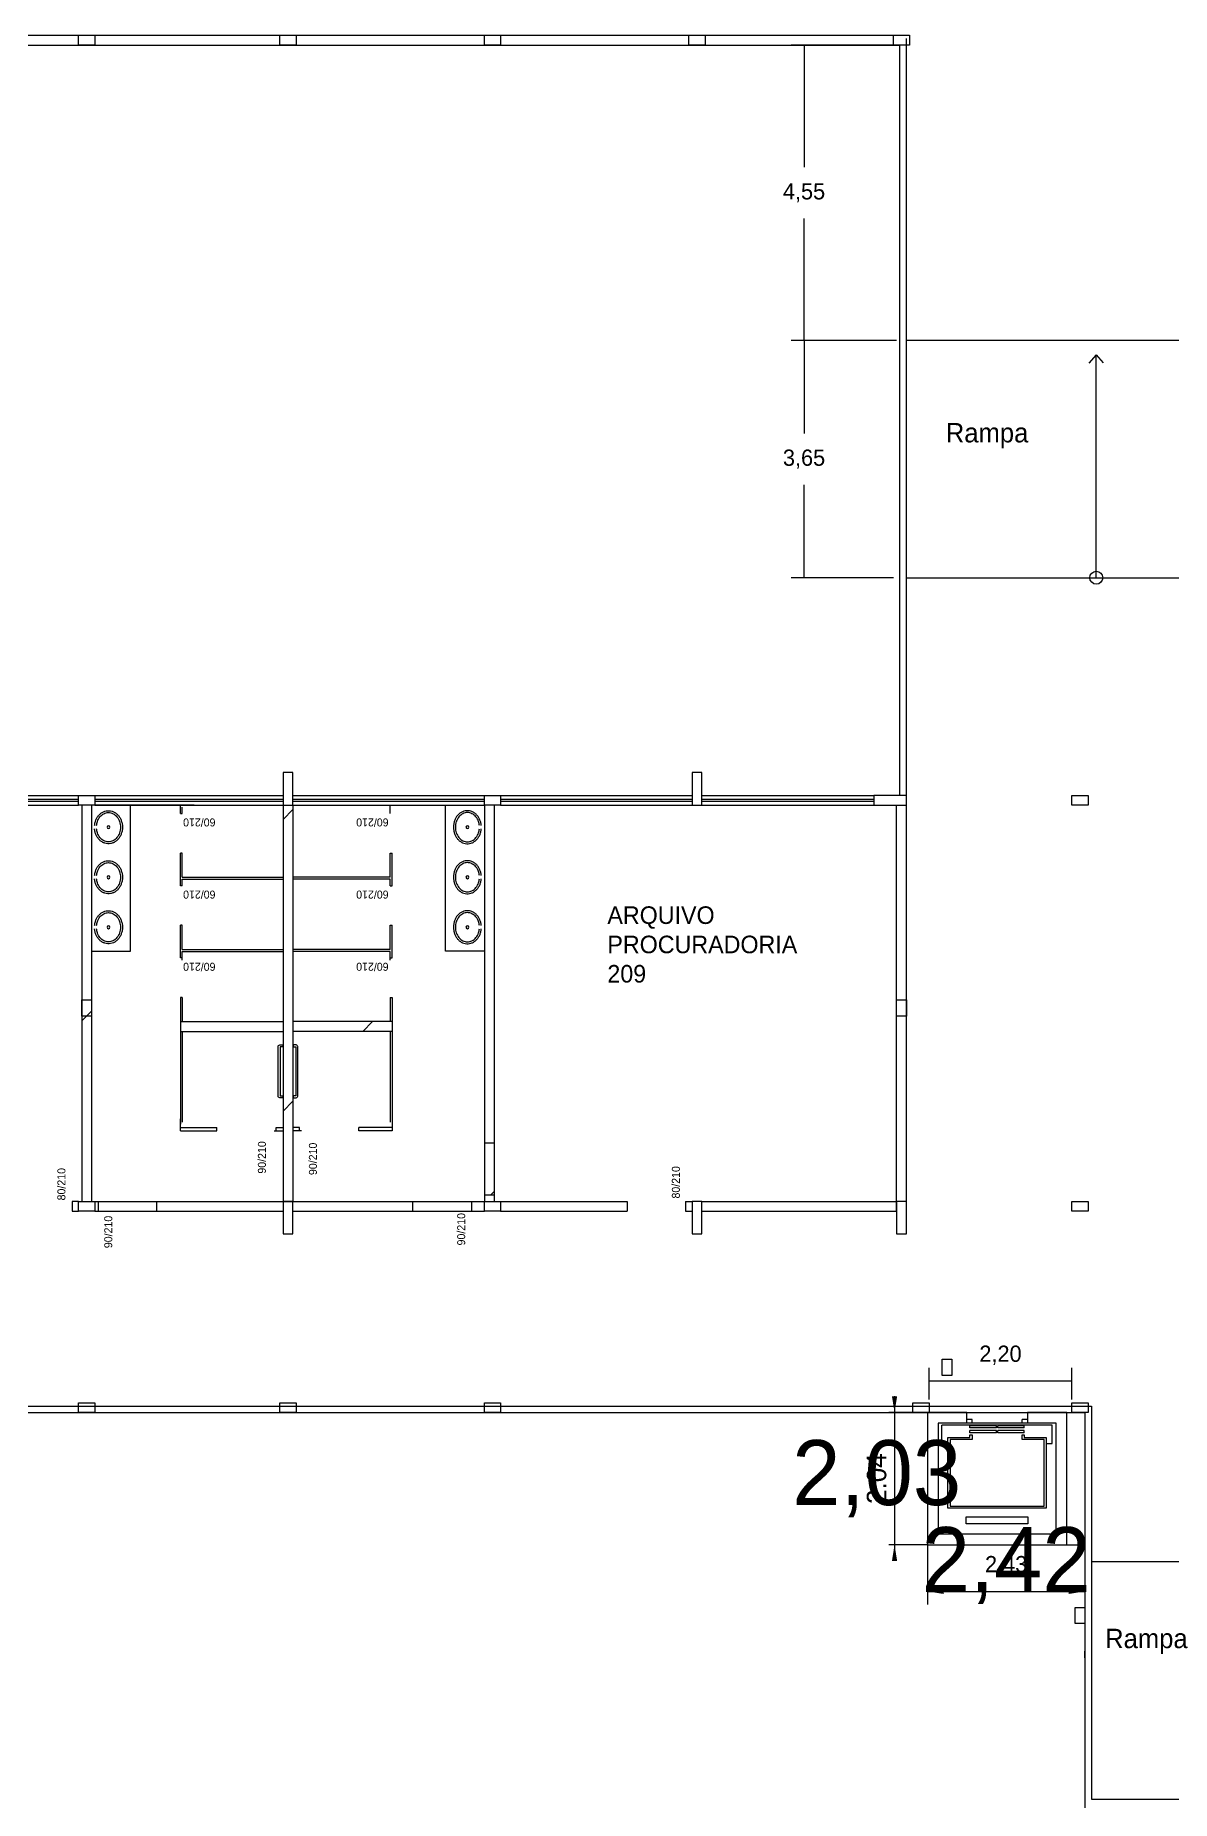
# Model space of a CAD drawing. Header units: metres. Extents: x -999 to 3200, y -1400 to 5056.
# Drawn here: x 1469.2 to 1486.7, y 4632.43 to 4659.61 of the extents above; entities that cross this region are included whole.
import ezdxf

# ---------------------------------------------------------------- set-up
doc = ezdxf.new("R2010")
doc.units = ezdxf.units.M
for name, color, linetype, true_color in [('.5', 7, 'Continuous', 0x000005), ('0.8', 7, 'Continuous', 0x000008), ('02', 7, 'Continuous', 0x000002), ('1', 7, 'Continuous', 0x000001), ('Block1', 7, 'Continuous', 0x000001), ('Block2', 7, 'Continuous', 0x000002), ('COTAS', 7, 'Continuous', 0x000008), ('Layer1', 7, 'Continuous', 0x000001), ('Vão', 7, 'Continuous', 0x000002)]:
    doc.layers.add(name, color=color, linetype=linetype, true_color=true_color)

# ---------------------------------------------------------------- blocks, each defined once
blk = doc.blocks.new('_CLOSEDFILLED')
at = {"color": 0, "linetype": 'BYBLOCK'}
blk.add_solid([(-1, 0.16), (0, 0), (-1, -0.16)], dxfattribs=at)

msp = doc.modelspace()

# ---------------------------------------------------------------- hatches: boundary and pattern name
h = msp.add_hatch()
h.set_pattern_fill('ANSI31')
h.paths.add_polyline_path([(1470.067, 4641.657), (1469.917, 4641.657), (1469.917, 4647.807), (1470.067, 4647.807), (1470.067, 4641.657)])
h = msp.add_hatch()
h.set_pattern_fill('ANSI31')
h.paths.add_polyline_path([(1473.167, 4641.657), (1473.017, 4641.657), (1473.017, 4647.807), (1473.167, 4647.807), (1473.167, 4641.657)])
h = msp.add_hatch()
h.set_pattern_fill('ANSI31')
h.paths.add_polyline_path([(1476.267, 4642.557), (1476.117, 4642.557), (1476.117, 4641.757), (1476.267, 4641.757), (1476.267, 4642.557)])
at = {"layer": '02'}
h = msp.add_hatch(dxfattribs=at)
h.set_pattern_fill('ANSI31', color=2)
h.paths.add_polyline_path([(1471.435, 4644.424), (1472.965, 4644.424), (1472.965, 4644.274), (1471.435, 4644.274), (1471.435, 4644.424)])
h = msp.add_hatch(dxfattribs=at)
h.set_pattern_fill('ANSI31', color=2)
h.paths.add_polyline_path([(1473.167, 4644.424), (1474.697, 4644.424), (1474.697, 4644.274), (1473.167, 4644.274), (1473.167, 4644.424)])

# ---------------------------------------------------------------- linework, layer by layer
at = {"layer": '.5', "color": 5}
msp.add_line((1482.717, 4638.407), (1482.967, 4638.407), dxfattribs=at)
for points in [[(1470.117, 4659.457), (1469.867, 4659.457), (1469.867, 4659.607), (1470.117, 4659.607), (1470.117, 4659.457)], [(1473.217, 4659.457), (1472.967, 4659.457), (1472.967, 4659.607), (1473.217, 4659.607), (1473.217, 4659.457)], [(1476.367, 4659.457), (1476.117, 4659.457), (1476.117, 4659.607), (1476.367, 4659.607), (1476.367, 4659.457)], [(1479.517, 4659.457), (1479.267, 4659.457), (1479.267, 4659.607), (1479.517, 4659.607), (1479.517, 4659.457)], [(1482.667, 4659.457), (1482.417, 4659.457), (1482.417, 4659.607), (1482.667, 4659.607), (1482.667, 4659.457)], [(1473.167, 4647.757), (1473.167, 4648.257), (1473.017, 4648.257), (1473.017, 4647.757), (1473.167, 4647.757)], [(1479.467, 4647.757), (1479.467, 4648.257), (1479.317, 4648.257), (1479.317, 4647.757), (1479.467, 4647.757)], [(1470.117, 4647.757), (1469.867, 4647.757), (1469.867, 4647.907), (1470.117, 4647.907), (1470.117, 4647.757)], [(1470.117, 4647.757), (1469.867, 4647.757), (1469.867, 4647.907), (1470.117, 4647.907), (1470.117, 4647.757)], [(1476.367, 4647.757), (1476.117, 4647.757), (1476.117, 4647.907), (1476.367, 4647.907), (1476.367, 4647.757)], [(1476.367, 4647.757), (1476.117, 4647.757), (1476.117, 4647.907), (1476.367, 4647.907), (1476.367, 4647.757)], [(1482.617, 4647.907), (1482.117, 4647.907), (1482.117, 4647.757), (1482.617, 4647.757), (1482.617, 4647.907)], [(1485.417, 4647.757), (1485.167, 4647.757), (1485.167, 4647.907), (1485.417, 4647.907), (1485.417, 4647.757)], [(1485.417, 4647.757), (1485.167, 4647.757), (1485.167, 4647.907), (1485.417, 4647.907), (1485.417, 4647.757)], [(1469.917, 4644.507), (1469.917, 4644.757), (1470.067, 4644.757), (1470.067, 4644.507), (1469.917, 4644.507)], [(1469.917, 4644.507), (1469.917, 4644.757), (1470.067, 4644.757), (1470.067, 4644.507), (1469.917, 4644.507)], [(1482.467, 4644.507), (1482.467, 4644.757), (1482.617, 4644.757), (1482.617, 4644.507), (1482.467, 4644.507)], [(1470.117, 4641.507), (1469.867, 4641.507), (1469.867, 4641.657), (1470.117, 4641.657), (1470.117, 4641.507)], [(1473.167, 4641.157), (1473.167, 4641.657), (1473.017, 4641.657), (1473.017, 4641.157), (1473.167, 4641.157)], [(1473.167, 4641.157), (1473.167, 4641.657), (1473.017, 4641.657), (1473.017, 4641.157), (1473.167, 4641.157)], [(1476.367, 4641.507), (1476.117, 4641.507), (1476.117, 4641.657), (1476.367, 4641.657), (1476.367, 4641.507)], [(1479.467, 4641.157), (1479.467, 4641.657), (1479.317, 4641.657), (1479.317, 4641.157), (1479.467, 4641.157)], [(1482.617, 4641.157), (1482.617, 4641.657), (1482.467, 4641.657), (1482.467, 4641.157), (1482.617, 4641.157)], [(1485.417, 4641.507), (1485.167, 4641.507), (1485.167, 4641.657), (1485.417, 4641.657), (1485.417, 4641.507)], [(1470.117, 4638.407), (1469.867, 4638.407), (1469.867, 4638.557), (1470.117, 4638.557), (1470.117, 4638.407)], [(1473.217, 4638.407), (1472.967, 4638.407), (1472.967, 4638.557), (1473.217, 4638.557), (1473.217, 4638.407)], [(1476.367, 4638.407), (1476.117, 4638.407), (1476.117, 4638.557), (1476.367, 4638.557), (1476.367, 4638.407)], [(1482.717, 4638.407), (1482.717, 4638.557), (1482.967, 4638.557), (1482.967, 4638.407)], [(1485.417, 4638.407), (1485.167, 4638.407), (1485.167, 4638.557), (1485.417, 4638.557), (1485.417, 4638.407)], [(1485.417, 4638.407), (1485.167, 4638.407), (1485.167, 4638.557), (1485.417, 4638.557), (1485.417, 4638.407)]]:
    msp.add_lwpolyline(points, dxfattribs=at)
at = {"color": 7}
for p, q in [((1449.667, 4659.457), (1482.517, 4659.457)), ((1482.517, 4647.907), (1482.517, 4659.457)), ((1482.617, 4647.907), (1482.617, 4659.557)), ((1485.542, 4654.687), (1485.428, 4654.562)), ((1485.542, 4651.257), (1485.542, 4654.687)), ((1485.542, 4654.687), (1485.65, 4654.564)), ((1473.017, 4647.757), (1473.017, 4641.657)), ((1473.017, 4647.757), (1473.017, 4641.657)), ((1473.167, 4647.757), (1473.167, 4641.657)), ((1473.167, 4647.757), (1473.167, 4641.657)), ((1482.467, 4641.507), (1482.467, 4647.757)), ((1482.617, 4641.507), (1482.617, 4647.907)), ((1476.117, 4642.557), (1476.267, 4642.557)), ((1469.867, 4641.657), (1469.917, 4641.657)), ((1470.117, 4641.657), (1472.067, 4641.657)), ((1470.117, 4641.657), (1470.167, 4641.657)), ((1470.117, 4641.507), (1470.267, 4641.507)), ((1470.117, 4641.507), (1470.167, 4641.507)), ((1470.267, 4641.507), (1472.042, 4641.507)), ((1471.067, 4641.657), (1475.017, 4641.657)), ((1471.067, 4641.507), (1473.017, 4641.507)), ((1473.167, 4641.507), (1475.017, 4641.507)), ((1474.217, 4641.657), (1476.117, 4641.657)), ((1474.242, 4641.507), (1476.117, 4641.507)), ((1475.917, 4641.657), (1475.917, 4641.507)), ((1475.917, 4641.507), (1476.117, 4641.507)), ((1475.967, 4641.657), (1478.317, 4641.657)), ((1476.117, 4641.757), (1476.267, 4641.757)), ((1476.367, 4641.507), (1478.317, 4641.507)), ((1478.317, 4641.657), (1478.317, 4641.507)), ((1479.217, 4641.657), (1479.317, 4641.657)), ((1479.217, 4641.657), (1479.217, 4641.507)), ((1479.217, 4641.507), (1479.317, 4641.507)), ((1479.467, 4641.657), (1482.467, 4641.657)), ((1479.467, 4641.507), (1482.467, 4641.507)), ((1482.435, 4638.657), (1482.435, 4638.358)), ((1447.967, 4638.407), (1485.367, 4638.407)), ((1482.942, 4638.407), (1482.435, 4638.407)), ((1482.967, 4638.407), (1485.367, 4638.407)), ((1482.435, 4636.42), (1482.435, 4636.122)), ((1482.942, 4636.372), (1482.435, 4636.372)), ((1485.087, 4636.372), (1485.367, 4636.372)), ((1485.367, 4634.632), (1485.367, 4634.732))]:
    msp.add_line(p, q, dxfattribs=at)
at = {"color": 6}
for p, q in [((1482.585, 4638.407), (1482.345, 4638.407)), ((1482.435, 4638.407), (1482.435, 4636.372)), ((1482.585, 4636.372), (1482.345, 4636.372))]:
    msp.add_line(p, q, dxfattribs=at)
at = {"color": 1}
for p, q in [((1482.942, 4636.372), (1482.942, 4635.654)), ((1485.367, 4636.372), (1485.367, 4635.654))]:
    msp.add_line(p, q, dxfattribs=at)
at = {"color": 7}
for points in [[(1449.667, 4659.607), (1482.617, 4659.607)], [(1469.867, 4641.657), (1469.767, 4641.657), (1469.767, 4641.507), (1469.867, 4641.507)], [(1447.967, 4638.507), (1485.467, 4638.507), (1485.467, 4632.457)], [(1447.967, 4638.407), (1485.367, 4638.407), (1485.367, 4632.307)]]:
    msp.add_lwpolyline(points, dxfattribs=at)
msp.add_circle((1485.542, 4651.257), 0.0992, dxfattribs=at)
at = {"layer": '0.8', "color": 8}
for p, q in [((1469.917, 4647.751), (1469.917, 4641.651)), ((1471.649, 4647.757), (1470.067, 4647.757)), ((1470.067, 4647.751), (1470.067, 4641.651)), ((1470.067, 4647.751), (1470.067, 4641.651)), ((1470.667, 4645.508), (1470.667, 4647.757)), ((1471.435, 4647.627), (1471.435, 4647.757)), ((1471.649, 4647.757), (1476.126, 4647.757)), ((1474.667, 4647.627), (1474.667, 4647.757)), ((1475.517, 4645.508), (1475.517, 4647.757)), ((1476.117, 4647.757), (1476.117, 4641.657)), ((1476.117, 4647.757), (1476.117, 4641.657)), ((1476.117, 4647.757), (1476.117, 4641.657)), ((1476.117, 4647.757), (1476.117, 4641.657)), ((1476.267, 4647.757), (1476.267, 4644.557)), ((1471.435, 4647.627), (1471.465, 4647.627)), ((1471.465, 4647.627), (1471.465, 4647.727)), ((1471.435, 4646.516), (1471.435, 4647.018)), ((1471.465, 4647.018), (1471.435, 4647.018)), ((1471.465, 4646.646), (1471.465, 4647.018)), ((1474.667, 4646.646), (1474.667, 4647.018)), ((1474.667, 4647.018), (1474.697, 4647.018)), ((1474.697, 4646.516), (1474.697, 4647.018)), ((1471.465, 4646.516), (1471.435, 4646.516)), ((1471.465, 4646.516), (1471.435, 4646.516)), ((1471.465, 4646.646), (1473.017, 4646.646)), ((1471.465, 4646.616), (1473.017, 4646.616)), ((1471.465, 4646.516), (1471.465, 4646.616)), ((1474.667, 4646.646), (1473.167, 4646.646)), ((1474.667, 4646.616), (1473.167, 4646.616)), ((1474.667, 4646.516), (1474.667, 4646.616)), ((1474.667, 4646.516), (1474.697, 4646.516)), ((1474.667, 4646.516), (1474.697, 4646.516)), ((1471.435, 4645.405), (1471.435, 4645.907)), ((1471.465, 4645.907), (1471.435, 4645.907)), ((1471.465, 4645.535), (1471.465, 4645.907)), ((1474.667, 4645.535), (1474.667, 4645.907)), ((1474.667, 4645.907), (1474.697, 4645.907)), ((1474.697, 4645.405), (1474.697, 4645.907)), ((1470.067, 4645.508), (1470.667, 4645.508)), ((1471.465, 4645.405), (1471.435, 4645.405)), ((1471.465, 4645.405), (1471.435, 4645.405)), ((1471.465, 4645.535), (1473.017, 4645.535)), ((1471.465, 4645.505), (1473.017, 4645.505)), ((1471.465, 4645.369), (1471.465, 4645.505)), ((1474.667, 4645.535), (1473.167, 4645.535)), ((1474.667, 4645.505), (1473.167, 4645.505)), ((1474.667, 4645.369), (1474.667, 4645.505)), ((1474.667, 4645.405), (1474.697, 4645.405)), ((1474.667, 4645.405), (1474.697, 4645.405)), ((1476.117, 4645.508), (1475.517, 4645.508)), ((1471.435, 4644.796), (1471.435, 4644.274)), ((1471.465, 4644.796), (1471.435, 4644.796)), ((1471.465, 4644.796), (1471.465, 4644.424)), ((1474.667, 4644.796), (1474.667, 4644.424)), ((1474.667, 4644.796), (1474.697, 4644.796)), ((1474.697, 4644.796), (1474.697, 4644.424)), ((1476.267, 4644.557), (1476.267, 4641.657)), ((1471.435, 4644.424), (1473.017, 4644.424)), ((1471.435, 4644.274), (1473.017, 4644.274)), ((1471.435, 4644.274), (1471.435, 4642.844)), ((1471.465, 4644.274), (1471.465, 4642.874)), ((1474.697, 4644.424), (1473.167, 4644.424)), ((1474.697, 4644.274), (1473.167, 4644.274)), ((1474.667, 4644.424), (1474.497, 4644.424)), ((1474.667, 4644.274), (1474.667, 4642.874)), ((1474.697, 4644.424), (1474.697, 4644.274)), ((1474.697, 4644.274), (1474.697, 4642.844)), ((1471.434, 4642.926), (1471.434, 4642.744)), ((1474.698, 4642.926), (1474.698, 4642.744)), ((1471.435, 4642.794), (1471.998, 4642.794)), ((1471.435, 4642.744), (1471.998, 4642.744)), ((1471.998, 4642.744), (1471.998, 4642.794)), ((1472.881, 4642.744), (1473.017, 4642.744)), ((1472.911, 4642.794), (1473.017, 4642.794)), ((1472.911, 4642.744), (1472.911, 4642.794)), ((1473.272, 4642.794), (1473.167, 4642.794)), ((1473.303, 4642.744), (1473.167, 4642.744)), ((1473.272, 4642.744), (1473.272, 4642.794)), ((1474.697, 4642.794), (1474.186, 4642.794)), ((1474.186, 4642.744), (1474.186, 4642.794)), ((1474.697, 4642.744), (1474.186, 4642.744))]:
    msp.add_line(p, q, dxfattribs=at)
for points in [[(1473.011, 4643.283), (1473.011, 4643.253), (1472.967, 4643.253, -0.414214), (1472.941, 4643.278), (1472.941, 4644.039, -0.414214), (1472.967, 4644.065), (1473.011, 4644.065), (1473.011, 4644.034), (1472.972, 4644.034), (1472.972, 4643.283)], [(1473.172, 4643.283), (1473.172, 4643.253), (1473.217, 4643.253, 0.414214), (1473.242, 4643.278), (1473.242, 4644.039, 0.414214), (1473.217, 4644.065), (1473.172, 4644.065), (1473.172, 4644.034), (1473.212, 4644.034), (1473.212, 4643.283)]]:
    msp.add_lwpolyline(points, format="xyb", close=True, dxfattribs=at)
for centre, start, end in [((1470.328, 4647.417), 90, 270), ((1470.328, 4647.417), 270, 90), ((1475.856, 4647.417), 90, 270), ((1475.856, 4647.417), 270, 90), ((1470.328, 4646.647), 90, 270), ((1470.328, 4646.647), 270, 90), ((1475.856, 4646.647), 90, 270), ((1475.856, 4646.647), 270, 90), ((1470.328, 4645.877), 90, 270), ((1470.328, 4645.877), 270, 90), ((1475.856, 4645.877), 90, 270), ((1475.856, 4645.877), 270, 90)]:
    msp.add_arc(centre, 0.0225, start, end, dxfattribs=at)
for points, knots in [([(1470.114, 4647.442), (1470.115, 4647.459), (1470.121, 4647.492), (1470.137, 4647.539), (1470.161, 4647.581), (1470.193, 4647.618), (1470.23, 4647.646), (1470.272, 4647.665), (1470.316, 4647.673), (1470.362, 4647.67), (1470.405, 4647.657), (1470.445, 4647.633), (1470.479, 4647.6), (1470.507, 4647.561), (1470.527, 4647.516), (1470.54, 4647.467), (1470.543, 4647.434), (1470.543, 4647.417)], [0, 0, 0, 0, 50.195627, 99.789639, 148.397448, 195.854621, 242.191572, 287.626667, 332.52436, 377.31117, 422.437916, 468.293991, 515.191967, 563.243734, 612.390261, 662.376552, 712.82374, 712.82374, 712.82374, 712.82374]), ([(1470.144, 4647.443), (1470.146, 4647.463), (1470.156, 4647.511), (1470.191, 4647.578), (1470.253, 4647.629), (1470.328, 4647.648), (1470.402, 4647.629), (1470.464, 4647.578), (1470.503, 4647.503), (1470.513, 4647.446), (1470.513, 4647.417)], [0, 0, 0, 0, 61.721882, 145.007861, 222.345362, 295.184039, 368.022717, 445.360217, 528.646197, 615.893949, 615.893949, 615.893949, 615.893949]), ([(1476.07, 4647.442), (1476.068, 4647.459), (1476.063, 4647.492), (1476.046, 4647.539), (1476.022, 4647.581), (1475.991, 4647.618), (1475.954, 4647.646), (1475.912, 4647.665), (1475.867, 4647.673), (1475.822, 4647.67), (1475.778, 4647.657), (1475.739, 4647.633), (1475.704, 4647.6), (1475.676, 4647.561), (1475.656, 4647.516), (1475.644, 4647.467), (1475.641, 4647.434), (1475.641, 4647.417)], [0, 0, 0, 0, 50.195627, 99.789639, 148.397448, 195.854621, 242.191572, 287.626667, 332.52436, 377.31117, 422.437916, 468.293991, 515.191967, 563.243734, 612.390261, 662.376552, 712.82374, 712.82374, 712.82374, 712.82374]), ([(1476.04, 4647.443), (1476.038, 4647.463), (1476.028, 4647.511), (1475.992, 4647.578), (1475.931, 4647.629), (1475.856, 4647.648), (1475.781, 4647.629), (1475.72, 4647.578), (1475.68, 4647.503), (1475.671, 4647.446), (1475.671, 4647.417)], [0, 0, 0, 0, 61.721882, 145.007861, 222.345362, 295.184039, 368.022717, 445.360217, 528.646197, 615.893949, 615.893949, 615.893949, 615.893949]), ([(1470.543, 4647.417), (1470.543, 4647.4), (1470.54, 4647.366), (1470.527, 4647.318), (1470.507, 4647.273), (1470.479, 4647.233), (1470.445, 4647.201), (1470.405, 4647.177), (1470.361, 4647.163), (1470.316, 4647.16), (1470.271, 4647.169), (1470.229, 4647.188), (1470.192, 4647.216), (1470.161, 4647.253), (1470.137, 4647.295), (1470.12, 4647.342), (1470.115, 4647.375), (1470.114, 4647.392)], [0, 0, 0, 0, 50.51348, 100.564433, 149.772583, 197.882464, 244.83571, 290.745825, 335.927652, 380.772698, 425.733775, 471.238267, 517.651288, 565.189014, 613.879552, 663.554408, 713.823221, 713.823221, 713.823221, 713.823221]), ([(1470.513, 4647.417), (1470.513, 4647.388), (1470.503, 4647.33), (1470.464, 4647.256), (1470.402, 4647.204), (1470.328, 4647.186), (1470.253, 4647.204), (1470.191, 4647.256), (1470.156, 4647.323), (1470.146, 4647.371), (1470.144, 4647.392)], [0, 0, 0, 0, 87.247753, 170.533732, 247.871233, 320.70991, 393.548588, 470.886088, 554.172068, 616.891744, 616.891744, 616.891744, 616.891744]), ([(1475.641, 4647.417), (1475.641, 4647.4), (1475.644, 4647.366), (1475.656, 4647.318), (1475.677, 4647.273), (1475.704, 4647.233), (1475.739, 4647.201), (1475.779, 4647.177), (1475.822, 4647.163), (1475.868, 4647.16), (1475.912, 4647.169), (1475.954, 4647.188), (1475.991, 4647.216), (1476.023, 4647.253), (1476.047, 4647.295), (1476.063, 4647.342), (1476.068, 4647.375), (1476.07, 4647.392)], [0, 0, 0, 0, 50.51348, 100.564433, 149.772583, 197.882464, 244.83571, 290.745825, 335.927652, 380.772698, 425.733775, 471.238267, 517.651288, 565.189014, 613.879552, 663.554408, 713.823221, 713.823221, 713.823221, 713.823221]), ([(1475.671, 4647.417), (1475.671, 4647.388), (1475.68, 4647.33), (1475.72, 4647.256), (1475.781, 4647.204), (1475.856, 4647.186), (1475.931, 4647.204), (1475.992, 4647.256), (1476.028, 4647.323), (1476.038, 4647.371), (1476.04, 4647.392)], [0, 0, 0, 0, 87.247753, 170.533732, 247.871233, 320.70991, 393.548588, 470.886088, 554.172068, 616.891744, 616.891744, 616.891744, 616.891744]), ([(1470.114, 4646.673), (1470.115, 4646.689), (1470.121, 4646.722), (1470.137, 4646.769), (1470.161, 4646.812), (1470.193, 4646.848), (1470.23, 4646.876), (1470.272, 4646.895), (1470.316, 4646.903), (1470.362, 4646.901), (1470.405, 4646.887), (1470.445, 4646.863), (1470.479, 4646.83), (1470.507, 4646.791), (1470.527, 4646.746), (1470.54, 4646.697), (1470.543, 4646.664), (1470.543, 4646.647)], [0, 0, 0, 0, 50.195627, 99.789639, 148.397448, 195.854621, 242.191572, 287.626667, 332.52436, 377.31117, 422.437916, 468.293991, 515.191967, 563.243734, 612.390261, 662.376552, 712.82374, 712.82374, 712.82374, 712.82374]), ([(1470.144, 4646.673), (1470.146, 4646.693), (1470.156, 4646.741), (1470.191, 4646.808), (1470.253, 4646.859), (1470.328, 4646.878), (1470.402, 4646.859), (1470.464, 4646.808), (1470.503, 4646.733), (1470.513, 4646.676), (1470.513, 4646.647)], [0, 0, 0, 0, 61.721882, 145.007861, 222.345362, 295.184039, 368.022717, 445.360217, 528.646197, 615.893949, 615.893949, 615.893949, 615.893949]), ([(1476.07, 4646.673), (1476.068, 4646.689), (1476.063, 4646.722), (1476.046, 4646.769), (1476.022, 4646.812), (1475.991, 4646.848), (1475.954, 4646.876), (1475.912, 4646.895), (1475.867, 4646.903), (1475.822, 4646.901), (1475.778, 4646.887), (1475.739, 4646.863), (1475.704, 4646.83), (1475.676, 4646.791), (1475.656, 4646.746), (1475.644, 4646.697), (1475.641, 4646.664), (1475.641, 4646.647)], [0, 0, 0, 0, 50.195627, 99.789639, 148.397448, 195.854621, 242.191572, 287.626667, 332.52436, 377.31117, 422.437916, 468.293991, 515.191967, 563.243734, 612.390261, 662.376552, 712.82374, 712.82374, 712.82374, 712.82374]), ([(1476.04, 4646.673), (1476.038, 4646.693), (1476.028, 4646.741), (1475.992, 4646.808), (1475.931, 4646.859), (1475.856, 4646.878), (1475.781, 4646.859), (1475.72, 4646.808), (1475.68, 4646.733), (1475.671, 4646.676), (1475.671, 4646.647)], [0, 0, 0, 0, 61.721882, 145.007861, 222.345362, 295.184039, 368.022717, 445.360217, 528.646197, 615.893949, 615.893949, 615.893949, 615.893949]), ([(1470.543, 4646.647), (1470.543, 4646.63), (1470.54, 4646.597), (1470.527, 4646.548), (1470.507, 4646.503), (1470.479, 4646.463), (1470.445, 4646.431), (1470.405, 4646.407), (1470.361, 4646.393), (1470.316, 4646.39), (1470.271, 4646.399), (1470.229, 4646.418), (1470.192, 4646.447), (1470.161, 4646.483), (1470.137, 4646.525), (1470.12, 4646.572), (1470.115, 4646.606), (1470.114, 4646.622)], [0, 0, 0, 0, 50.51348, 100.564433, 149.772583, 197.882464, 244.83571, 290.745825, 335.927652, 380.772698, 425.733775, 471.238267, 517.651288, 565.189014, 613.879552, 663.554408, 713.823221, 713.823221, 713.823221, 713.823221]), ([(1470.513, 4646.647), (1470.513, 4646.618), (1470.503, 4646.561), (1470.464, 4646.486), (1470.402, 4646.435), (1470.328, 4646.416), (1470.253, 4646.435), (1470.191, 4646.486), (1470.156, 4646.553), (1470.146, 4646.601), (1470.144, 4646.622)], [0, 0, 0, 0, 87.247753, 170.533732, 247.871233, 320.70991, 393.548588, 470.886088, 554.172068, 616.891744, 616.891744, 616.891744, 616.891744]), ([(1475.641, 4646.647), (1475.641, 4646.63), (1475.644, 4646.597), (1475.656, 4646.548), (1475.677, 4646.503), (1475.704, 4646.463), (1475.739, 4646.431), (1475.779, 4646.407), (1475.822, 4646.393), (1475.868, 4646.39), (1475.912, 4646.399), (1475.954, 4646.418), (1475.991, 4646.447), (1476.023, 4646.483), (1476.047, 4646.525), (1476.063, 4646.572), (1476.068, 4646.606), (1476.07, 4646.622)], [0, 0, 0, 0, 50.51348, 100.564433, 149.772583, 197.882464, 244.83571, 290.745825, 335.927652, 380.772698, 425.733775, 471.238267, 517.651288, 565.189014, 613.879552, 663.554408, 713.823221, 713.823221, 713.823221, 713.823221]), ([(1475.671, 4646.647), (1475.671, 4646.618), (1475.68, 4646.561), (1475.72, 4646.486), (1475.781, 4646.435), (1475.856, 4646.416), (1475.931, 4646.435), (1475.992, 4646.486), (1476.028, 4646.553), (1476.038, 4646.601), (1476.04, 4646.622)], [0, 0, 0, 0, 87.247753, 170.533732, 247.871233, 320.70991, 393.548588, 470.886088, 554.172068, 616.891744, 616.891744, 616.891744, 616.891744]), ([(1470.114, 4645.903), (1470.115, 4645.919), (1470.121, 4645.952), (1470.137, 4645.999), (1470.161, 4646.042), (1470.193, 4646.078), (1470.23, 4646.106), (1470.272, 4646.125), (1470.316, 4646.134), (1470.362, 4646.131), (1470.405, 4646.117), (1470.445, 4646.093), (1470.479, 4646.06), (1470.507, 4646.021), (1470.527, 4645.976), (1470.54, 4645.927), (1470.543, 4645.894), (1470.543, 4645.877)], [0, 0, 0, 0, 50.195627, 99.789639, 148.397448, 195.854621, 242.191572, 287.626667, 332.52436, 377.31117, 422.437916, 468.293991, 515.191967, 563.243734, 612.390261, 662.376552, 712.82374, 712.82374, 712.82374, 712.82374]), ([(1476.07, 4645.903), (1476.068, 4645.919), (1476.063, 4645.952), (1476.046, 4645.999), (1476.022, 4646.042), (1475.991, 4646.078), (1475.954, 4646.106), (1475.912, 4646.125), (1475.867, 4646.134), (1475.822, 4646.131), (1475.778, 4646.117), (1475.739, 4646.093), (1475.704, 4646.06), (1475.676, 4646.021), (1475.656, 4645.976), (1475.644, 4645.927), (1475.641, 4645.894), (1475.641, 4645.877)], [0, 0, 0, 0, 50.195627, 99.789639, 148.397448, 195.854621, 242.191572, 287.626667, 332.52436, 377.31117, 422.437916, 468.293991, 515.191967, 563.243734, 612.390261, 662.376552, 712.82374, 712.82374, 712.82374, 712.82374]), ([(1470.543, 4645.877), (1470.543, 4645.86), (1470.54, 4645.827), (1470.527, 4645.778), (1470.507, 4645.733), (1470.479, 4645.694), (1470.445, 4645.661), (1470.405, 4645.637), (1470.361, 4645.623), (1470.316, 4645.621), (1470.271, 4645.629), (1470.229, 4645.648), (1470.192, 4645.677), (1470.161, 4645.713), (1470.137, 4645.756), (1470.12, 4645.803), (1470.115, 4645.836), (1470.114, 4645.852)], [0, 0, 0, 0, 50.51348, 100.564433, 149.772583, 197.882464, 244.83571, 290.745825, 335.927652, 380.772698, 425.733775, 471.238267, 517.651288, 565.189014, 613.879552, 663.554408, 713.823221, 713.823221, 713.823221, 713.823221]), ([(1470.144, 4645.903), (1470.146, 4645.923), (1470.156, 4645.971), (1470.191, 4646.038), (1470.253, 4646.089), (1470.328, 4646.108), (1470.402, 4646.089), (1470.464, 4646.038), (1470.503, 4645.963), (1470.513, 4645.906), (1470.513, 4645.877)], [0, 0, 0, 0, 61.721882, 145.007861, 222.345362, 295.184039, 368.022717, 445.360217, 528.646197, 615.893949, 615.893949, 615.893949, 615.893949]), ([(1470.513, 4645.877), (1470.513, 4645.848), (1470.503, 4645.791), (1470.464, 4645.716), (1470.402, 4645.665), (1470.328, 4645.646), (1470.253, 4645.665), (1470.191, 4645.716), (1470.156, 4645.783), (1470.146, 4645.832), (1470.144, 4645.852)], [0, 0, 0, 0, 87.247753, 170.533732, 247.871233, 320.70991, 393.548588, 470.886088, 554.172068, 616.891744, 616.891744, 616.891744, 616.891744]), ([(1475.641, 4645.877), (1475.641, 4645.86), (1475.644, 4645.827), (1475.656, 4645.778), (1475.677, 4645.733), (1475.704, 4645.694), (1475.739, 4645.661), (1475.779, 4645.637), (1475.822, 4645.623), (1475.868, 4645.621), (1475.912, 4645.629), (1475.954, 4645.648), (1475.991, 4645.677), (1476.023, 4645.713), (1476.047, 4645.756), (1476.063, 4645.803), (1476.068, 4645.836), (1476.07, 4645.852)], [0, 0, 0, 0, 50.51348, 100.564433, 149.772583, 197.882464, 244.83571, 290.745825, 335.927652, 380.772698, 425.733775, 471.238267, 517.651288, 565.189014, 613.879552, 663.554408, 713.823221, 713.823221, 713.823221, 713.823221]), ([(1476.04, 4645.903), (1476.038, 4645.923), (1476.028, 4645.971), (1475.992, 4646.038), (1475.931, 4646.089), (1475.856, 4646.108), (1475.781, 4646.089), (1475.72, 4646.038), (1475.68, 4645.963), (1475.671, 4645.906), (1475.671, 4645.877)], [0, 0, 0, 0, 61.721882, 145.007861, 222.345362, 295.184039, 368.022717, 445.360217, 528.646197, 615.893949, 615.893949, 615.893949, 615.893949]), ([(1475.671, 4645.877), (1475.671, 4645.848), (1475.68, 4645.791), (1475.72, 4645.716), (1475.781, 4645.665), (1475.856, 4645.646), (1475.931, 4645.665), (1475.992, 4645.716), (1476.028, 4645.783), (1476.038, 4645.832), (1476.04, 4645.852)], [0, 0, 0, 0, 87.247753, 170.533732, 247.871233, 320.70991, 393.548588, 470.886088, 554.172068, 616.891744, 616.891744, 616.891744, 616.891744])]:
    msp.add_open_spline(points, degree=3, knots=knots, dxfattribs=at)
at = {"layer": '1', "color": 8}
for p, q in [((1482.467, 4659.457), (1480.841, 4659.457)), ((1481.041, 4659.457), (1481.041, 4657.578)), ((1481.041, 4654.907), (1481.041, 4656.786)), ((1482.417, 4654.907), (1480.841, 4654.907)), ((1482.467, 4654.907), (1480.841, 4654.907)), ((1481.041, 4654.907), (1481.041, 4653.478)), ((1481.041, 4651.257), (1481.041, 4652.686)), ((1482.417, 4651.257), (1480.841, 4651.257)), ((1482.942, 4636.172), (1482.942, 4635.454)), ((1485.367, 4636.172), (1485.367, 4635.454)), ((1482.942, 4635.654), (1485.367, 4635.654))]:
    msp.add_line(p, q, dxfattribs=at)
at = {"layer": '1', "color": 1}
for p, q in [((1488.467, 4654.907), (1482.617, 4654.907)), ((1482.617, 4651.257), (1488.467, 4651.257)), ((1466.967, 4647.907), (1469.867, 4647.907)), ((1466.967, 4647.757), (1469.867, 4647.757)), ((1470.117, 4647.907), (1473.017, 4647.907)), ((1470.117, 4647.757), (1473.017, 4647.757)), ((1470.117, 4647.757), (1473.017, 4647.757)), ((1470.117, 4647.757), (1473.017, 4647.757)), ((1473.167, 4647.907), (1476.117, 4647.907)), ((1473.167, 4647.757), (1476.117, 4647.757)), ((1473.167, 4647.757), (1476.117, 4647.757)), ((1473.167, 4647.757), (1476.117, 4647.757)), ((1476.367, 4647.907), (1479.317, 4647.907)), ((1476.367, 4647.757), (1479.317, 4647.757)), ((1476.367, 4647.757), (1479.317, 4647.757)), ((1479.467, 4647.907), (1482.117, 4647.907)), ((1479.467, 4647.757), (1482.117, 4647.757)), ((1470.167, 4641.657), (1470.167, 4641.507)), ((1471.067, 4641.657), (1471.067, 4641.507)), ((1475.017, 4641.507), (1475.017, 4641.657)), ((1488.467, 4636.107), (1485.467, 4636.107)), ((1485.467, 4632.457), (1488.567, 4632.457))]:
    msp.add_line(p, q, dxfattribs=at)
at = {"layer": 'Block1', "color": 1}
for p, q in [((1483.629, 4638.297), (1483.547, 4638.297)), ((1483.629, 4638.242), (1483.629, 4638.297)), ((1484.482, 4638.297), (1484.399, 4638.297)), ((1484.399, 4638.242), (1484.399, 4638.297)), ((1484.864, 4638.212), (1483.161, 4638.212)), ((1483.165, 4637.928), (1483.165, 4638.212)), ((1484.003, 4638.203), (1483.596, 4638.203)), ((1483.596, 4638.17), (1483.596, 4638.203)), ((1484.003, 4638.17), (1483.596, 4638.17)), ((1484.003, 4638.129), (1483.596, 4638.129)), ((1483.596, 4638.096), (1483.596, 4638.129)), ((1484.003, 4638.096), (1483.596, 4638.096)), ((1484.003, 4638.17), (1484.003, 4638.197)), ((1484.003, 4638.096), (1484.003, 4638.129)), ((1484.432, 4638.203), (1484.025, 4638.203)), ((1484.025, 4638.17), (1484.025, 4638.197)), ((1484.432, 4638.17), (1484.025, 4638.17)), ((1484.025, 4638.096), (1484.025, 4638.129)), ((1484.432, 4638.129), (1484.025, 4638.129)), ((1484.432, 4638.096), (1484.025, 4638.096)), ((1484.432, 4638.17), (1484.432, 4638.203)), ((1484.432, 4638.096), (1484.432, 4638.129)), ((1484.864, 4637.928), (1484.864, 4638.212)), ((1483.161, 4637.928), (1483.258, 4637.928)), ((1484.77, 4637.928), (1484.864, 4637.928))]:
    msp.add_line(p, q, dxfattribs=at)
for points in [[(1484.737, 4636.967), (1484.737, 4637.991), (1484.399, 4637.991), (1484.399, 4638.062), (1484.432, 4638.062), (1484.432, 4638.024), (1484.77, 4638.024), (1484.77, 4636.934), (1483.258, 4636.934), (1483.258, 4638.024), (1483.596, 4638.024), (1483.596, 4638.062), (1483.629, 4638.062), (1483.629, 4637.991), (1483.291, 4637.991), (1483.291, 4636.967)], [(1484.489, 4636.803), (1484.489, 4636.693), (1483.539, 4636.693), (1483.539, 4636.803)]]:
    msp.add_lwpolyline(points, close=True, dxfattribs=at)
at = {"layer": 'Block2', "color": 2}
msp.add_line((1484.922, 4636.537), (1484.922, 4638.242), dxfattribs=at)
for points in [[(1483.547, 4638.242), (1483.547, 4638.407), (1482.942, 4638.407), (1482.942, 4636.372), (1485.087, 4636.372), (1485.087, 4638.407), (1484.482, 4638.407), (1484.482, 4638.242), (1483.547, 4638.242), (1483.107, 4638.242), (1483.107, 4636.537), (1484.922, 4636.537)], [(1484.922, 4638.242), (1484.482, 4638.242)]]:
    msp.add_lwpolyline(points, dxfattribs=at)
at = {"layer": 'COTAS', "color": 8}
for p, q in [((1482.967, 4638.607), (1482.967, 4639.093)), ((1485.167, 4638.607), (1485.167, 4639.093)), ((1482.967, 4638.893), (1485.167, 4638.893))]:
    msp.add_line(p, q, dxfattribs=at)
at = {"layer": 'Defpoints'}
for p in [(1482.667, 4659.457), (1481.041, 4654.907), (1482.617, 4654.907), (1482.667, 4654.907), (1481.041, 4651.257), (1482.617, 4651.257), (1485.167, 4638.893), (1482.942, 4638.407), (1482.967, 4638.407), (1485.167, 4638.407), (1482.435, 4636.372), (1482.942, 4636.372), (1482.942, 4636.372), (1485.367, 4636.372), (1485.367, 4635.654)]:
    msp.add_point(p, dxfattribs=at)
at = {"layer": 'Layer1', "color": 1}
for points in [[(1483.167, 4638.976), (1483.167, 4639.226), (1483.317, 4639.226), (1483.317, 4638.976), (1483.167, 4638.976)], [(1485.217, 4635.157), (1485.217, 4635.407), (1485.367, 4635.407), (1485.367, 4635.157), (1485.217, 4635.157)]]:
    msp.add_lwpolyline(points, dxfattribs=at)
at = {"layer": 'Vão', "color": 2}
for p, q in [((1466.967, 4647.847), (1469.867, 4647.847)), ((1466.967, 4647.817), (1469.867, 4647.817)), ((1470.117, 4647.847), (1473.017, 4647.847)), ((1470.117, 4647.817), (1473.017, 4647.817)), ((1473.167, 4647.847), (1476.117, 4647.847)), ((1473.167, 4647.817), (1476.117, 4647.817)), ((1476.367, 4647.847), (1479.317, 4647.847)), ((1476.367, 4647.817), (1479.317, 4647.817)), ((1479.467, 4647.847), (1482.117, 4647.847)), ((1479.467, 4647.817), (1482.117, 4647.817))]:
    msp.add_line(p, q, dxfattribs=at)

# ---------------------------------------------------------------- block references
at = {"color": 7, "xscale": 0.25, "yscale": 0.25}
for p, rotation in [((1482.435, 4638.407), 270), ((1482.435, 4636.372), 90)]:
    msp.add_blockref('_CLOSEDFILLED', p, dxfattribs=dict(at, rotation=rotation))
at = {"layer": '1', "color": 1, "xscale": 0.25, "yscale": 0.25, "rotation": 180}
msp.add_blockref('_CLOSEDFILLED', (1482.942, 4635.654), dxfattribs=at)
at = {"layer": '1', "color": 1, "xscale": 0.25, "yscale": 0.25}
msp.add_blockref('_CLOSEDFILLED', (1485.367, 4635.654), dxfattribs=at)

# ---------------------------------------------------------------- texts
at = {"color": 7, "insert": (1482.16, 4637.389), "char_height": 1, "attachment_point": 5}
msp.add_mtext('2,03', dxfattribs=at)
at = {"color": 6, "insert": (1482.16, 4637.389), "char_height": 0.3, "attachment_point": 5, "rotation": 90}
msp.add_mtext('\\A1;2.04', dxfattribs=at)
at = {"layer": '0.8', "color": 8, "extrusion": (-0.141435, 3.16192e-13, 0.989948), "attachment_point": 7, "text_direction": (0.989948, 0, 0.141435)}
for s, insert, char_height, width in [('Rampa', (1483.224, 4653.25, 0.117), 0.298, 4.45181), ('ARQUIVO PROCURADORIA 209', (1478.012, 4645.022, -0.691), 0.27054, 2.20723), ('Rampa', (1485.678, 4634.69), 0.298, 4.45181)]:
    msp.add_mtext(s, dxfattribs=dict(at, insert=insert, char_height=char_height, width=width))
at = {"layer": '0.8', "color": 8, "extrusion": (0.141435, 3.16226e-13, 0.989948), "char_height": 0.1232, "width": 1.00346, "attachment_point": 1, "text_direction": (-0.989948, 0, 0.141435)}
for insert in [(1471.976, 4647.429), (1474.642, 4647.429), (1471.976, 4646.318), (1474.642, 4646.318), (1471.976, 4645.207), (1474.642, 4645.207)]:
    msp.add_mtext('60/210', dxfattribs=dict(at, insert=insert))
at = {"layer": '0.8', "color": 8, "extrusion": (3.162e-13, -0.141435, 0.989948), "char_height": 0.1232, "width": 1.00346, "attachment_point": 1, "text_direction": (0, 0.989948, 0.141435)}
for s, insert in [('90/210', (1472.629, 4642.084)), ('90/210', (1473.415, 4642.062)), ('80/210', (1469.541, 4641.672))]:
    msp.add_mtext(s, dxfattribs=dict(at, insert=insert))
at = {"layer": '0.8', "color": 8, "extrusion": (3.16205e-13, -0.141435, 0.989948), "insert": (1479.005, 4641.701, 0.033), "char_height": 0.1232, "width": 1.00346, "attachment_point": 1, "text_direction": (0, 0.989948, 0.141435)}
msp.add_mtext('80/210', dxfattribs=at)
at = {"layer": '0.8', "color": 8, "extrusion": (-3.16287e-13, -0.141435, 0.989948), "insert": (1470.388, 4640.937, 0.935), "char_height": 0.1232, "width": 1.00346, "attachment_point": 7, "text_direction": (0, 0.989948, 0.141435)}
msp.add_mtext('90/210', dxfattribs=at)
at = {"layer": '0.8', "color": 8, "extrusion": (-3.16217e-13, -0.141435, 0.989948), "insert": (1475.824, 4640.979), "char_height": 0.1232, "width": 1.00346, "attachment_point": 7, "text_direction": (0, 0.989948, 0.141435)}
msp.add_mtext('90/210', dxfattribs=at)
at = {"layer": '1', "color": 8, "char_height": 0.25, "attachment_point": 5}
for s, insert in [('4,55', (1481.041, 4657.182)), ('3,65', (1481.041, 4653.082)), ('2,43', (1484.154, 4636.05))]:
    msp.add_mtext(s, dxfattribs=dict(at, insert=insert))
at = {"layer": '1', "color": 1, "insert": (1484.154, 4636.05), "char_height": 1, "attachment_point": 5}
msp.add_mtext('2,42', dxfattribs=at)
at = {"layer": 'COTAS', "color": 8, "insert": (1484.067, 4639.289), "char_height": 0.25, "attachment_point": 5}
msp.add_mtext('2,20', dxfattribs=at)

doc.saveas('drawing.dxf')
